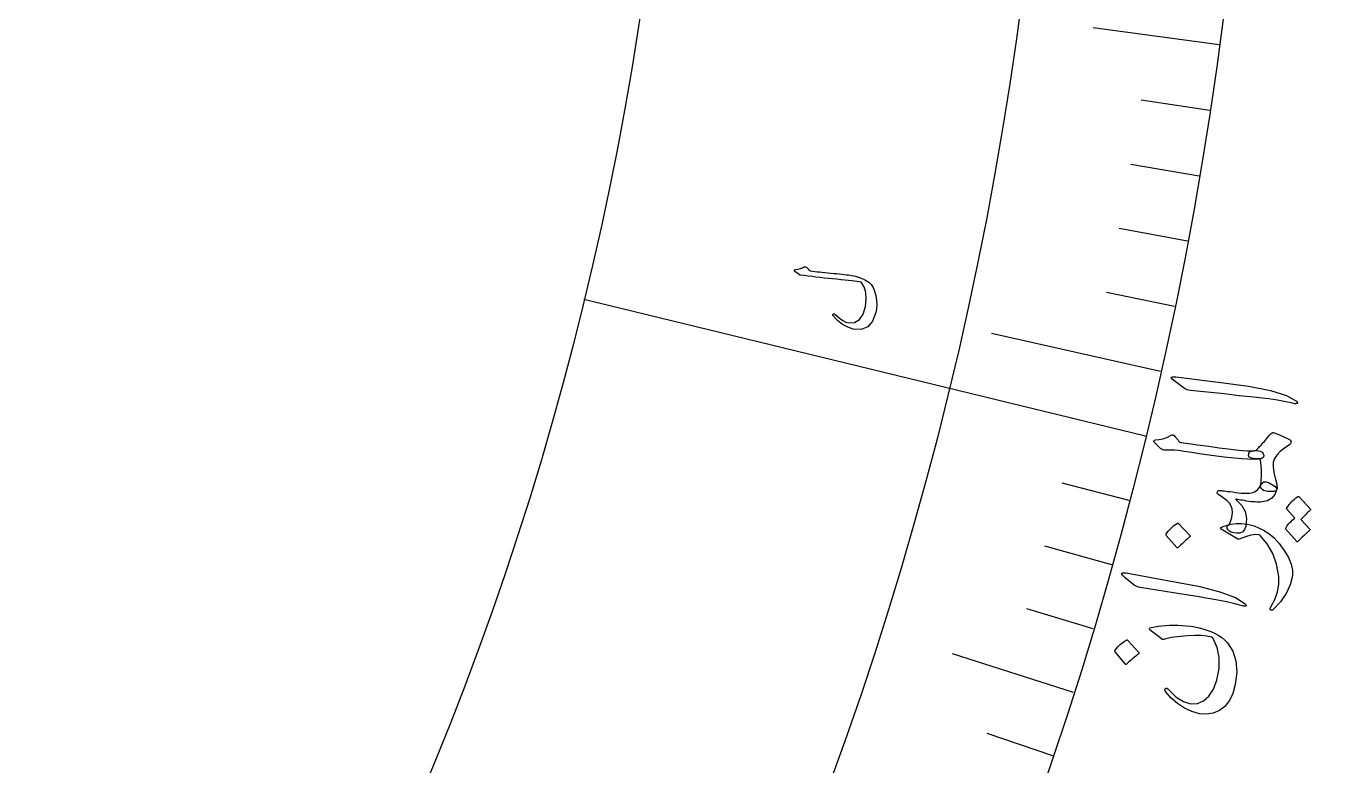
# Model space of a CAD drawing. Header units: millimetres. Extents: x -62 to 62, y -62 to 70.
# Drawn here: x 33.49 to 50.47, y -15.89 to -6.37 of the extents above; entities that cross this region are included whole.
import ezdxf

# ---------------------------------------------------------------- set-up
doc = ezdxf.new("R2010")
doc.units = ezdxf.units.MM
for name, color, linetype in [('CUT_OUTER', 1, 'Continuous'), ('ENGRAVE', 7, 'Continuous'), ('ENGRAVE_FINE', 8, 'Continuous'), ('TEXT', 5, 'Continuous')]:
    doc.layers.add(name, color=color, linetype=linetype)

msp = doc.modelspace()

# ---------------------------------------------------------------- linework, layer by layer
at = {"layer": 'CUT_OUTER'}
msp.add_arc((0.0001, -0.0001), 61.9999, 178.792518, 0.351695, dxfattribs=at)
at = {"layer": 'ENGRAVE'}
for points in [[(48.8449, -6.6093), (47.2229, -6.3898)], [(47.894, -11.6478), (40.6647, -9.8896)], [(48.0891, -10.8142), (45.9114, -10.3245)], [(46.9684, -14.9491), (45.4087, -14.4527)]]:
    msp.add_lwpolyline(points, dxfattribs=at)
for radius in [60.76, 60.76, 59.1325, 56.11, 56.11, 53.723, 49.29, 49.29, 46.686, 41.85, 41.85]:
    msp.add_circle((0, 0), radius, dxfattribs=at)
at = {"layer": 'ENGRAVE_FINE'}
for points in [[(48.7231, -7.4543), (47.8405, -7.3193)], [(48.5866, -8.2975), (47.7065, -8.1472)], [(48.4354, -9.1388), (47.5581, -8.9732)], [(48.2695, -9.9777), (47.3952, -9.797)], [(47.6843, -12.4783), (46.8206, -12.2523)], [(47.4601, -13.3056), (46.6005, -13.0646)], [(47.2215, -14.1293), (46.3661, -13.8734)], [(46.7009, -15.7649), (45.855, -15.4793)]]:
    msp.add_lwpolyline(points, dxfattribs=at)
at = {"layer": 'TEXT'}
for points in [[(43.3828, -9.5281), (43.3791, -9.5248), (43.3768, -9.5211), (43.3758, -9.517), (43.3762, -9.5125), (43.3779, -9.5083), (43.381, -9.5052), (43.3855, -9.503), (43.3914, -9.5018), (43.4255, -9.4961), (43.4556, -9.4887), (43.4815, -9.4795), (43.5033, -9.4684), (43.511, -9.4654), (43.5189, -9.4658), (43.5272, -9.4697), (43.5359, -9.4769), (43.5399, -9.4812), (43.5437, -9.4853), (43.5474, -9.4892), (43.551, -9.4929), (43.5544, -9.4964), (43.5574, -9.4996), (43.5602, -9.5026), (43.5626, -9.5054), (43.5672, -9.5101), (43.5729, -9.514), (43.5799, -9.5171), (43.5882, -9.5194), (43.6122, -9.523), (43.6384, -9.5265), (43.6669, -9.53), (43.6976, -9.5334), (43.7306, -9.5369), (43.7658, -9.5405), (43.8032, -9.5442), (43.8428, -9.548), (43.8824, -9.5512), (43.9196, -9.5546), (43.9544, -9.558), (43.9867, -9.5615), (44.0167, -9.565), (44.0444, -9.5685), (44.07, -9.572), (44.0933, -9.5754), (44.1616, -9.5883), (44.2248, -9.6079), (44.2828, -9.634), (44.3356, -9.6668), (44.3648, -9.694), (44.3892, -9.7314), (44.4085, -9.7792), (44.4228, -9.8373), (44.4316, -9.8988), (44.4348, -9.9555), (44.4324, -10.0074), (44.4244, -10.0544), (44.3821, -10.167), (44.3195, -10.2401), (44.2368, -10.2737), (44.1341, -10.2679), (44.062, -10.2448), (43.9944, -10.2088), (43.9315, -10.16), (43.873, -10.0983), (43.8698, -10.0939), (43.8682, -10.0897), (43.8681, -10.0857), (43.8696, -10.0818), (43.8722, -10.0779), (43.8751, -10.0752), (43.8783, -10.0736), (43.8817, -10.0731), (43.8866, -10.0734), (43.8911, -10.0746), (43.8951, -10.0767), (43.8988, -10.0799), (43.9526, -10.1251), (43.9996, -10.1587), (44.0397, -10.1804), (44.0731, -10.1904), (44.1512, -10.1844), (44.2135, -10.1468), (44.2598, -10.0774), (44.2899, -9.9764), (44.3007, -9.8816), (44.295, -9.7978), (44.2729, -9.7251), (44.2346, -9.6635), (44.2104, -9.6593), (44.1821, -9.655), (44.1496, -9.6507), (44.1129, -9.6462), (44.072, -9.6417), (44.0266, -9.6371), (43.9769, -9.6326), (43.9227, -9.6281), (43.867, -9.6228), (43.8122, -9.6174), (43.7583, -9.6118), (43.7054, -9.606), (43.6534, -9.6), (43.6024, -9.5937), (43.5524, -9.587), (43.5033, -9.58), (43.4556, -9.5751), (43.4504, -9.5737), (43.4456, -9.5718), (43.4412, -9.5696), (43.4373, -9.5669)], [(48.277, -10.9449), (48.2389, -10.9135), (48.2278, -10.8927), (48.2435, -10.8824), (48.2862, -10.8826), (48.8669, -10.958), (49.2232, -11.0047), (49.5038, -11.0599), (49.7086, -11.1242), (49.8375, -11.1978), (49.8471, -11.2081), (49.8516, -11.2164), (49.8512, -11.2226), (49.8456, -11.2267), (49.8379, -11.2293), (49.8284, -11.2302), (49.8171, -11.2295), (49.8041, -11.2272), (49.7035, -11.2045), (49.5958, -11.1851), (49.481, -11.169), (49.359, -11.1561), (49.3272, -11.1521), (49.2413, -11.1423), (49.1012, -11.1265), (48.907, -11.1047), (48.4755, -11.0594), (48.4529, -11.0554), (48.4325, -11.0496), (48.4145, -11.0419), (48.3987, -11.0323)], [(48.5606, -11.7578), (48.7099, -11.7787), (48.8427, -11.7964), (48.9591, -11.8109), (49.0592, -11.8224), (49.1427, -11.8308), (49.2095, -11.836), (49.2597, -11.8381), (49.2931, -11.8371), (49.3366, -11.8344), (49.3708, -11.8399), (49.3957, -11.8535), (49.4112, -11.8753), (49.417, -11.899), (49.4126, -11.918), (49.3979, -11.9325), (49.373, -11.9423), (49.2856, -11.9488), (49.1304, -11.9404), (48.9076, -11.9168), (48.6171, -11.878), (48.4927, -11.8589), (48.3932, -11.8443), (48.3186, -11.8344), (48.269, -11.829), (48.1565, -11.8278), (48.1369, -11.8264), (48.1197, -11.8229), (48.1049, -11.8173), (48.0923, -11.8096), (48.0639, -11.7821), (48.0418, -11.7607), (48.0263, -11.7454), (48.0172, -11.7362), (48.0048, -11.7188), (48.0019, -11.7061), (48.0086, -11.6982), (48.0248, -11.695), (48.0691, -11.6928), (48.1173, -11.6822), (48.1694, -11.6632), (48.2253, -11.6359), (48.2362, -11.631), (48.2462, -11.6301), (48.2553, -11.6332), (48.2634, -11.6403), (48.2727, -11.6507), (48.2815, -11.6605), (48.2896, -11.6698), (48.297, -11.6784), (48.3039, -11.6864), (48.3101, -11.6939), (48.3157, -11.7007), (48.3207, -11.7069), (48.3295, -11.7163), (48.3388, -11.7233), (48.3486, -11.7281), (48.3591, -11.7307), (48.3825, -11.7332), (48.4239, -11.7386), (48.4833, -11.7468), (48.5606, -11.7578)], [(49.222, -11.8984), (49.2263, -11.8707), (49.2384, -11.8509), (49.2583, -11.8392), (49.2862, -11.8355), (49.2998, -11.834), (49.3142, -11.8281), (49.3294, -11.8178), (49.3453, -11.8031), (49.3541, -11.7936), (49.3639, -11.783), (49.3747, -11.7715), (49.3864, -11.759), (49.3989, -11.7454), (49.4118, -11.7307), (49.4251, -11.7148), (49.4389, -11.6979), (49.4645, -11.6662), (49.4858, -11.6415), (49.5027, -11.6236), (49.5151, -11.6128), (49.5255, -11.6058), (49.5353, -11.6022), (49.5448, -11.6018), (49.5537, -11.6046), (49.6207, -11.6306), (49.6775, -11.6552), (49.7244, -11.6783), (49.7611, -11.7001), (49.7654, -11.7045), (49.7679, -11.7103), (49.7685, -11.7175), (49.7672, -11.7262), (49.7642, -11.7367), (49.7609, -11.745), (49.7572, -11.7511), (49.7531, -11.7549), (49.6848, -11.801), (49.6292, -11.8464), (49.5863, -11.8909), (49.556, -11.9348), (49.5402, -11.9827), (49.5371, -12.0435), (49.5466, -12.1174), (49.5688, -12.2043), (49.5798, -12.2464), (49.5863, -12.2822), (49.5882, -12.3115), (49.5856, -12.3345), (49.581, -12.3448), (49.5731, -12.3525), (49.562, -12.3574), (49.5474, -12.3597), (49.4675, -12.3598), (49.4126, -12.347), (49.3827, -12.3213), (49.3777, -12.2828), (49.3827, -12.2442), (49.3862, -12.2043), (49.3881, -12.163), (49.3884, -12.1205), (49.387, -12.0768), (49.3837, -12.0321), (49.3785, -11.9862), (49.3713, -11.9394), (49.3057, -11.9379), (49.2589, -11.9306), (49.2311, -11.9174), (49.222, -11.8984)], [(48.8201, -12.3636), (48.8267, -12.3544), (48.8361, -12.3487), (48.8483, -12.3464), (48.8634, -12.3476), (48.8737, -12.3488), (48.8881, -12.3505), (48.9065, -12.3528), (48.9289, -12.3556), (48.9551, -12.359), (48.985, -12.3628), (49.0187, -12.3671), (49.0561, -12.3718), (49.1277, -12.3801), (49.1883, -12.383), (49.2379, -12.3808), (49.2766, -12.3733), (49.3087, -12.3603), (49.3363, -12.3408), (49.3593, -12.315), (49.3777, -12.2828), (49.3964, -12.2531), (49.4197, -12.2372), (49.4475, -12.235), (49.4799, -12.2465), (49.529, -12.2735), (49.5631, -12.2968), (49.5821, -12.3164), (49.5862, -12.3322), (49.5605, -12.3983), (49.5205, -12.4475), (49.4664, -12.4798), (49.3981, -12.4951), (49.3775, -12.496), (49.3557, -12.4964), (49.3326, -12.4964), (49.3083, -12.4958), (49.2826, -12.4945), (49.2555, -12.492), (49.2271, -12.4884), (49.1972, -12.4837), (49.1682, -12.4787), (49.1425, -12.4744), (49.1199, -12.4707), (49.1006, -12.4677), (49.0848, -12.4653), (49.0728, -12.4634), (49.0647, -12.4621), (49.0605, -12.4612), (49.0585, -12.4609), (49.0572, -12.461), (49.0565, -12.4616), (49.0564, -12.4627), (49.0572, -12.4642), (49.0589, -12.4663), (49.0615, -12.469), (49.065, -12.4722), (49.1364, -12.54), (49.1804, -12.6191), (49.1973, -12.7095), (49.1867, -12.8112), (49.1711, -12.8515), (49.1461, -12.8795), (49.1117, -12.8952), (49.0679, -12.8985), (49.0304, -12.8932), (48.9997, -12.8842), (48.9758, -12.8715), (48.9588, -12.855), (48.9484, -12.8375), (48.9447, -12.8218), (48.9476, -12.8078), (48.9571, -12.7956), (48.9683, -12.7857), (48.9768, -12.7768), (48.9826, -12.7686), (48.9857, -12.7613), (49.0054, -12.6953), (49.0132, -12.6363), (49.0093, -12.5845), (48.9937, -12.5399), (48.9749, -12.5113), (48.9419, -12.4783), (48.8947, -12.4407), (48.8333, -12.3986), (48.8236, -12.3915), (48.8182, -12.3832), (48.817, -12.3739), (48.8201, -12.3636)], [(49.7152, -12.5903), (49.7131, -12.5866), (49.7124, -12.5821), (49.7132, -12.5767), (49.7154, -12.5704), (49.7297, -12.5496), (49.7447, -12.5296), (49.7603, -12.5107), (49.7767, -12.4926), (49.7939, -12.4754), (49.8121, -12.4589), (49.8314, -12.4432), (49.8517, -12.4281), (49.8574, -12.4256), (49.8628, -12.4253), (49.8681, -12.427), (49.8731, -12.4309), (50.0203, -12.5875), (50.0219, -12.5912), (50.0207, -12.5957), (50.0169, -12.6012), (50.0104, -12.6075), (50.0048, -12.6116), (49.9969, -12.6185), (49.9865, -12.6282), (49.9738, -12.6407), (49.9584, -12.6562), (49.9403, -12.6747), (49.9194, -12.6963), (49.8957, -12.7208), (50.0089, -12.8448), (50.012, -12.85), (50.0117, -12.8555), (50.0079, -12.8614), (50.0006, -12.8677), (49.9943, -12.8731), (49.9847, -12.8818), (49.9718, -12.8936), (49.9556, -12.9087), (49.936, -12.9273), (49.913, -12.9496), (49.8866, -12.9758), (49.8567, -13.0057), (49.8523, -13.0084), (49.8484, -13.0091), (49.845, -13.0078), (49.8422, -13.0044), (49.7038, -12.8461), (49.7017, -12.8425), (49.701, -12.8379), (49.7018, -12.8325), (49.704, -12.8263), (49.7154, -12.8083), (49.7275, -12.7912), (49.7405, -12.7749), (49.7544, -12.7595), (49.769, -12.7449), (49.7841, -12.731), (49.7998, -12.7179), (49.8161, -12.7055)], [(48.1616, -12.9267), (48.1595, -12.9231), (48.1588, -12.9187), (48.1596, -12.9134), (48.1619, -12.9074), (48.1917, -12.8682), (48.2249, -12.8326), (48.2614, -12.8006), (48.3013, -12.7722), (48.3068, -12.7698), (48.3118, -12.7695), (48.3163, -12.7711), (48.3203, -12.7748), (48.4667, -12.9281), (48.4698, -12.9332), (48.4695, -12.9386), (48.4657, -12.9442), (48.4584, -12.9502), (48.4521, -12.9554), (48.4425, -12.9637), (48.4296, -12.975), (48.4134, -12.9894), (48.3938, -13.0072), (48.3708, -13.0285), (48.3444, -13.0535), (48.3144, -13.0822), (48.3098, -13.0858), (48.3057, -13.0871), (48.3022, -13.0862), (48.2994, -13.083)], [(49.5419, -13.8778), (49.5351, -13.8838), (49.5285, -13.8879), (49.5222, -13.8902), (49.516, -13.8907), (49.5113, -13.8898), (49.507, -13.8875), (49.5031, -13.8838), (49.4997, -13.8785), (49.4981, -13.8737), (49.4983, -13.8681), (49.5002, -13.8618), (49.5039, -13.8546), (49.5581, -13.7527), (49.5941, -13.6521), (49.6118, -13.5531), (49.6113, -13.4558), (49.5828, -13.298), (49.5332, -13.1571), (49.4624, -13.0331), (49.3707, -12.926), (49.3689, -12.9243), (49.3672, -12.9229), (49.3659, -12.9217), (49.3647, -12.9207), (49.3637, -12.9199), (49.3627, -12.9192), (49.3616, -12.9187), (49.3604, -12.9183), (49.3122, -12.9136), (49.2526, -12.9216), (49.1816, -12.9424), (49.0992, -12.9758), (49.0944, -12.9765), (49.0904, -12.9765), (49.0872, -12.9758), (49.0848, -12.9744), (48.8677, -12.8458), (48.8608, -12.8362), (48.8701, -12.825), (48.8954, -12.8121), (48.9369, -12.7977), (48.9979, -12.7824), (49.0628, -12.7746), (49.1316, -12.7742), (49.2044, -12.7812), (49.2444, -12.7893), (49.2929, -12.8048), (49.3499, -12.8278), (49.4155, -12.8583), (49.4836, -12.9001), (49.5507, -12.9576), (49.6167, -13.0307), (49.6816, -13.1197), (49.7357, -13.2116), (49.7712, -13.2967), (49.7882, -13.3747), (49.7866, -13.4457), (49.7569, -13.5639), (49.7061, -13.6754), (49.6344, -13.7801), (49.5419, -13.8778)], [(47.6338, -13.4713), (47.5975, -13.438), (47.5874, -13.4166), (47.6037, -13.4071), (47.6463, -13.4096), (48.2222, -13.5155), (48.5756, -13.5808), (48.8529, -13.6508), (49.054, -13.7258), (49.1789, -13.806), (49.1879, -13.8168), (49.192, -13.8253), (49.1912, -13.8315), (49.1855, -13.8353), (49.1776, -13.8375), (49.1681, -13.8379), (49.1568, -13.8366), (49.1439, -13.8336), (49.0447, -13.8057), (48.9382, -13.7807), (48.8243, -13.7585), (48.7032, -13.7392), (48.6717, -13.7335), (48.5864, -13.7192), (48.4474, -13.6961), (48.2545, -13.664), (47.826, -13.5961), (47.8037, -13.591), (47.7837, -13.5841), (47.766, -13.5754), (47.7507, -13.565)], [(47.9695, -14.1107), (48.0136, -14.1032), (48.0592, -14.0967), (48.1064, -14.0912), (48.1552, -14.0867), (48.2056, -14.0837), (48.2581, -14.0824), (48.3125, -14.0828), (48.3688, -14.0851), (48.4245, -14.0891), (48.4789, -14.0955), (48.5322, -14.1044), (48.5843, -14.1156), (48.6353, -14.1294), (48.6855, -14.1457), (48.7348, -14.1645), (48.7832, -14.1859), (48.8328, -14.2124), (48.8772, -14.2419), (48.9164, -14.2742), (48.9505, -14.3094), (49.0202, -14.4159), (49.0602, -14.5412), (49.0706, -14.6853), (49.051, -14.848), (49.0197, -14.9606), (48.9751, -15.0539), (48.9172, -15.128), (48.8462, -15.1828), (48.7665, -15.2157), (48.6811, -15.2287), (48.5899, -15.222), (48.4932, -15.1956), (48.3959, -15.1509), (48.307, -15.093), (48.2266, -15.022), (48.1546, -14.938), (48.1472, -14.926), (48.1441, -14.9156), (48.1456, -14.9069), (48.1515, -14.8999), (48.1609, -14.8946), (48.1715, -14.8955), (48.1833, -14.9028), (48.1963, -14.9162), (48.2915, -15.0073), (48.3844, -15.0667), (48.4751, -15.0943), (48.5635, -15.0899), (48.6437, -15.0564), (48.7124, -14.9951), (48.7696, -14.906), (48.8151, -14.7891), (48.8446, -14.6402), (48.8453, -14.5), (48.8173, -14.3687), (48.7606, -14.2464), (48.7582, -14.2435), (48.7542, -14.2408), (48.7486, -14.2382), (48.7414, -14.2358), (48.6832, -14.2224), (48.6129, -14.215), (48.5307, -14.2137), (48.4365, -14.2184), (48.3885, -14.2226), (48.3437, -14.227), (48.3021, -14.2317), (48.2636, -14.2367), (48.2285, -14.2422), (48.1966, -14.2483), (48.1682, -14.2551), (48.1431, -14.2626), (48.1302, -14.2659), (48.1189, -14.2665), (48.1094, -14.2646), (48.1016, -14.2602), (47.9527, -14.1425), (47.9447, -14.1333), (47.9449, -14.1249), (47.9531, -14.1174), (47.9695, -14.1107)], [(47.5035, -14.4234), (47.5015, -14.4198), (47.5009, -14.4154), (47.5019, -14.4102), (47.5043, -14.4042), (47.5354, -14.3662), (47.5697, -14.3319), (47.6072, -14.3013), (47.6479, -14.2743), (47.6535, -14.2722), (47.6585, -14.272), (47.6629, -14.2738), (47.6668, -14.2776), (47.8083, -14.4351), (47.8112, -14.4403), (47.8107, -14.4456), (47.8067, -14.4511), (47.7992, -14.4568), (47.7928, -14.4618), (47.7829, -14.4697), (47.7697, -14.4805), (47.753, -14.4943), (47.733, -14.5113), (47.7093, -14.5319), (47.6821, -14.5559), (47.6513, -14.5833), (47.6465, -14.5868), (47.6424, -14.588), (47.639, -14.5869), (47.6363, -14.5836)]]:
    msp.add_lwpolyline(points, close=True, dxfattribs=at)

doc.saveas('drawing.dxf')
